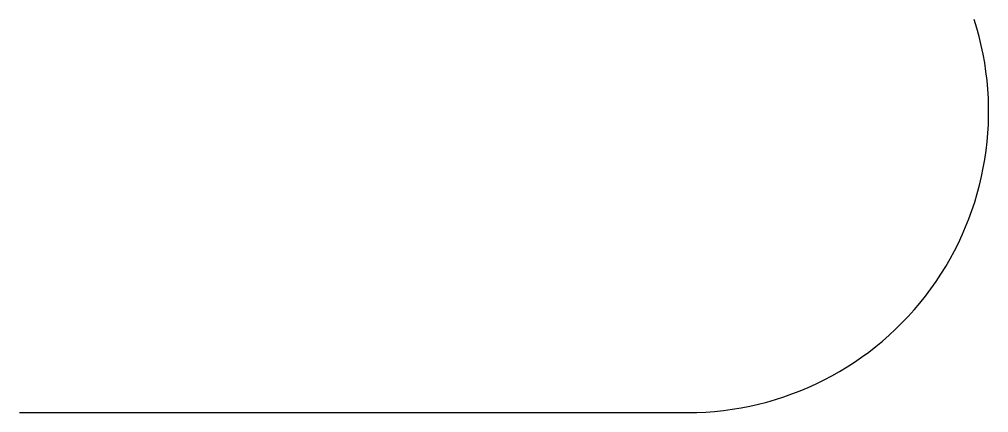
# Model space of a CAD drawing. Header units: metres. Extents: x 3105 to 5354, y 4345 to 5256.
import ezdxf

# ---------------------------------------------------------------- set-up
doc = ezdxf.new("R2010")
doc.units = ezdxf.units.M

msp = doc.modelspace()

# ---------------------------------------------------------------- linework, layer by layer
at = {"flags": 128}
msp.add_lwpolyline([(3104.7, 4344.8), (4655.6, 4344.8, 0.508351), (5320.3, 5256.1, -2.065669)], format="xyb", dxfattribs=at)

doc.saveas('drawing.dxf')
